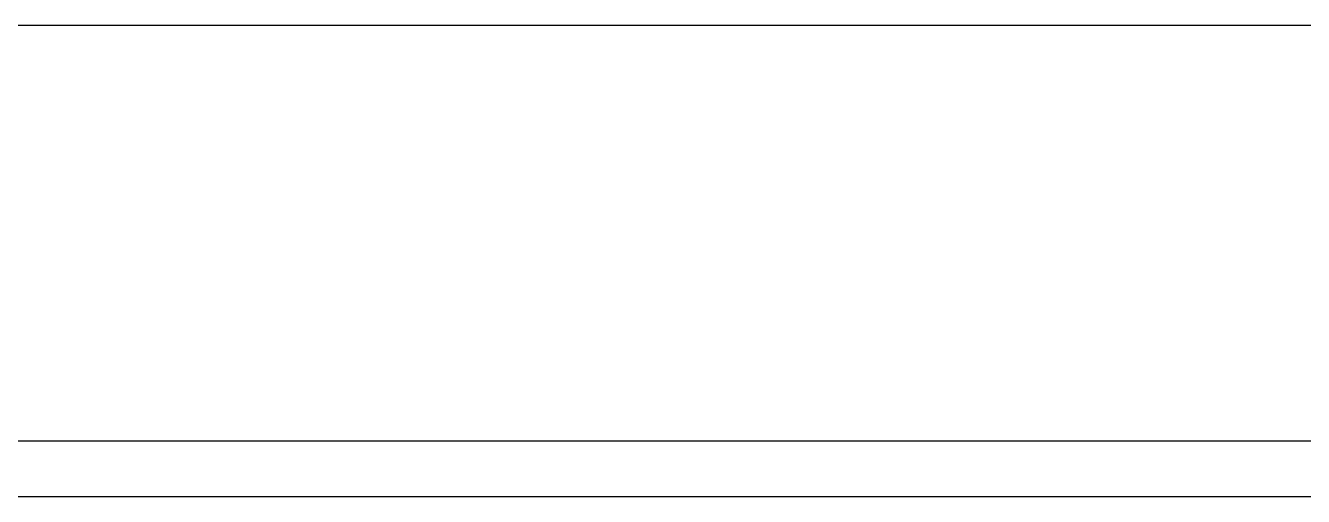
# Model space of a CAD drawing. Header units: metres. Extents: x 294 to 1101, y -498 to -355.
# Drawn here: x 498.4457 to 498.9069, y -471.3 to -471.13 of the extents above; entities that cross this region are included whole.
import ezdxf

# ---------------------------------------------------------------- set-up
doc = ezdxf.new("R2010")
doc.units = ezdxf.units.M

msp = doc.modelspace()

# ---------------------------------------------------------------- linework, layer by layer
for p, q in [((498.69077, -471.13001), (498.38683, -471.13001)), ((498.74177, -471.13001), (498.69077, -471.13001)), ((498.91058, -471.13001), (498.74177, -471.13001)), ((499.48525, -471.28001), (493.61603, -471.28001)), ((493.61603, -471.30001), (499.48525, -471.30001))]:
    msp.add_line(p, q)

doc.saveas('drawing.dxf')
